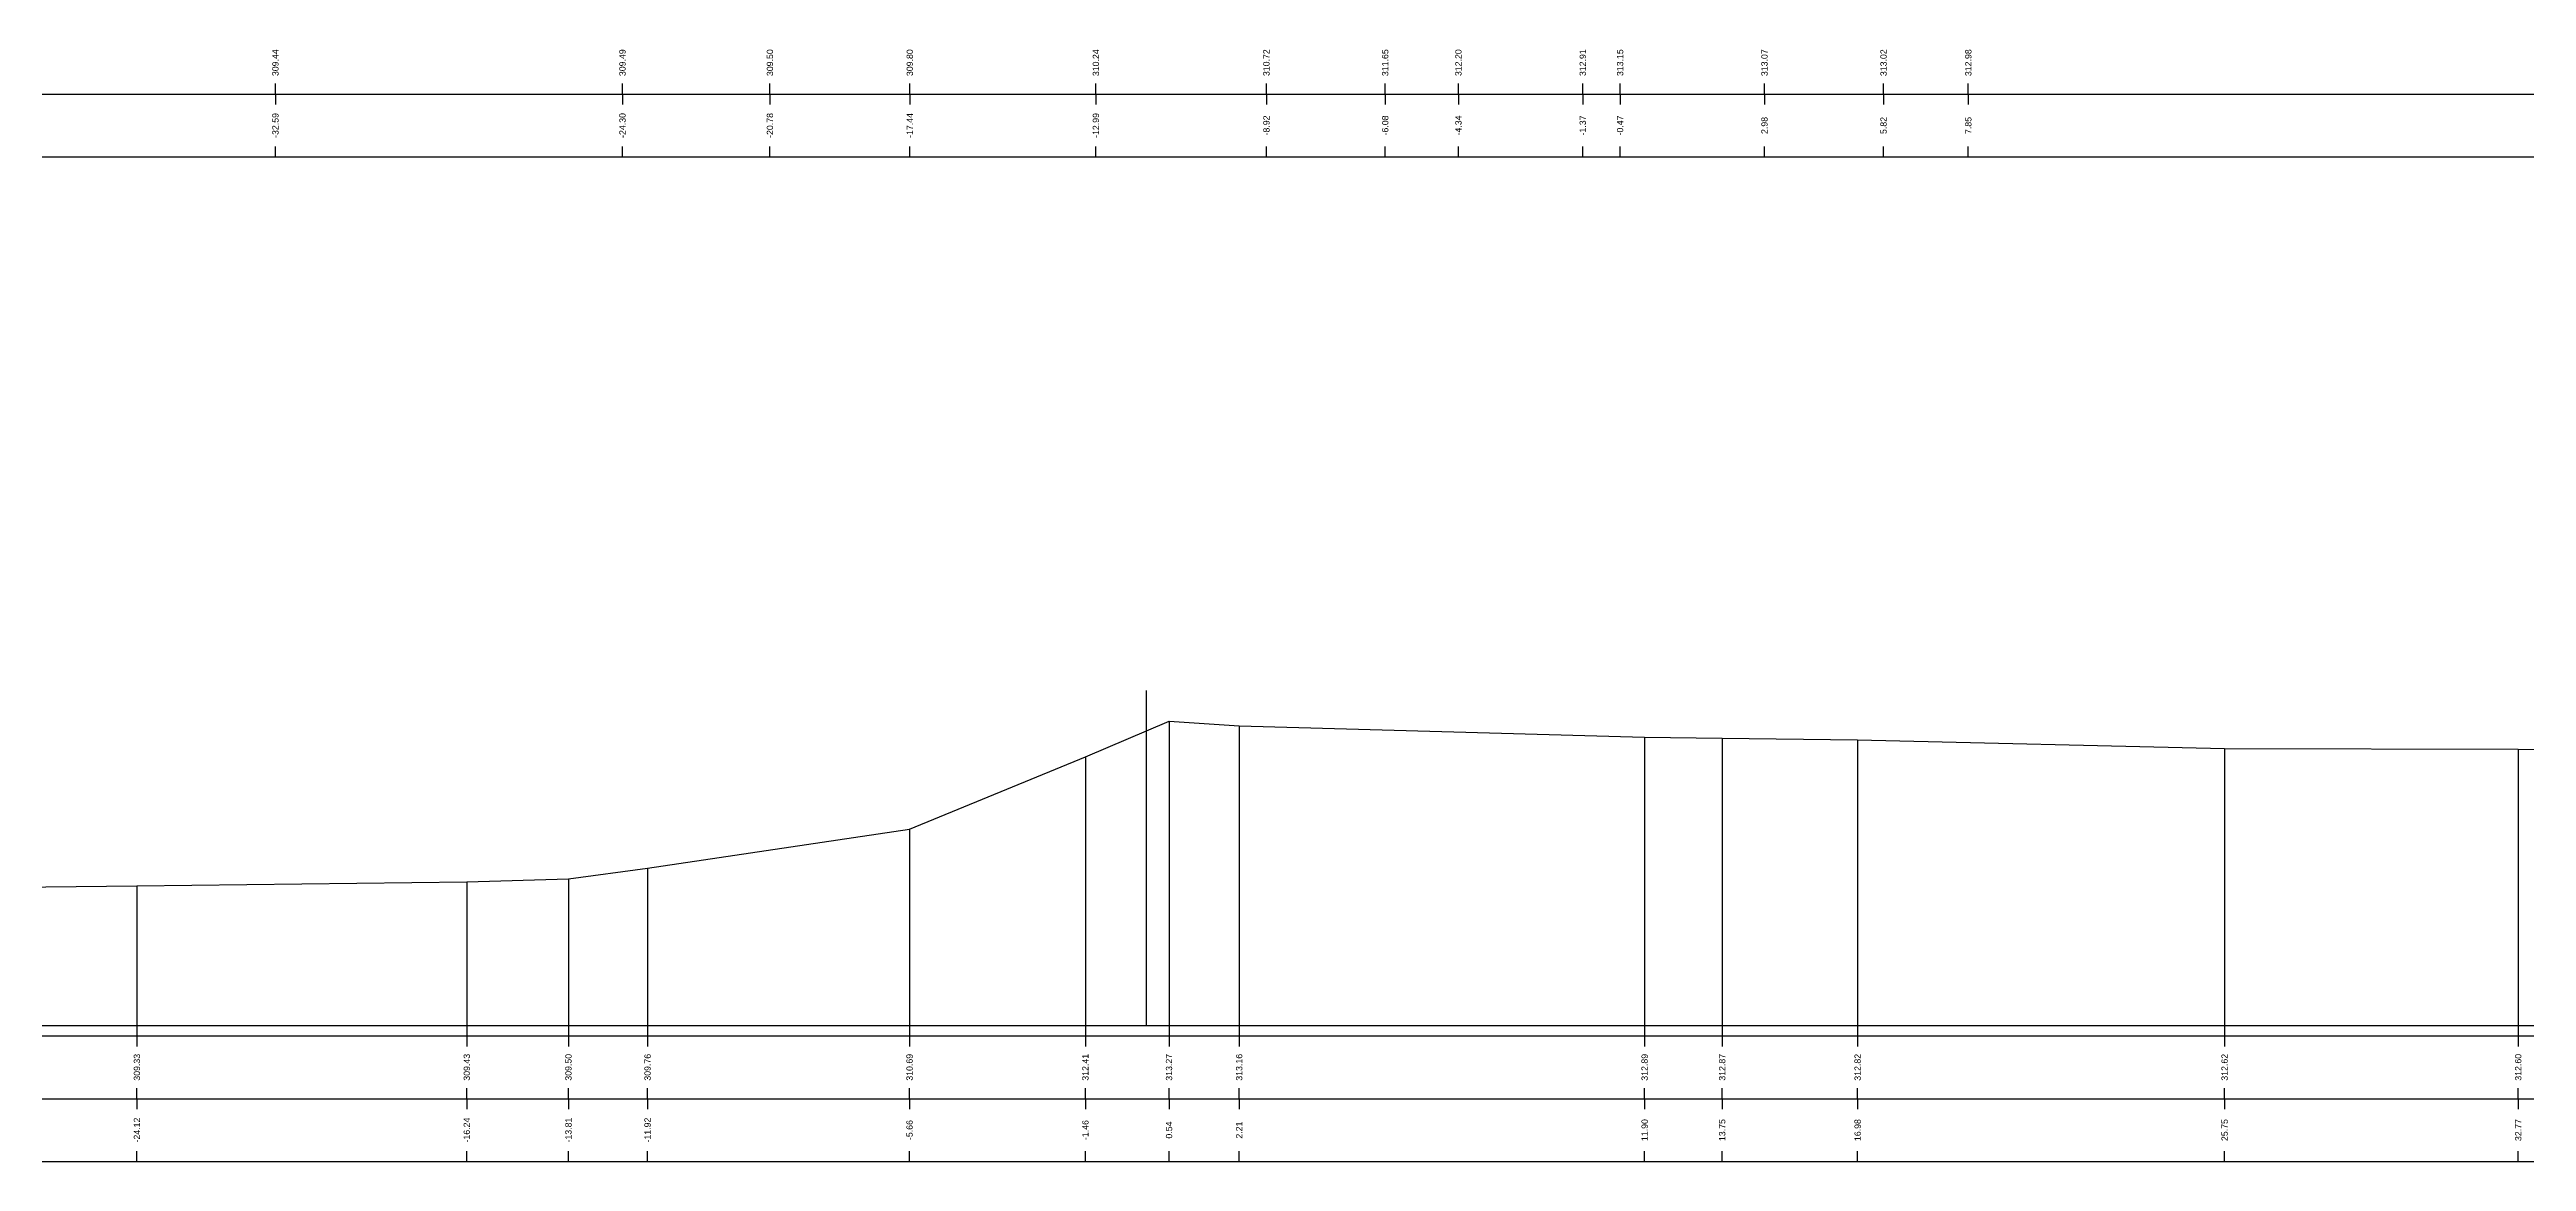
# Model space of a CAD drawing. Header units: millimetres. Extents: x -170 to 301, y 153 to 290.
# Drawn here: x 124.5 to 183.7, y 227.8 to 254.3 of the extents above; entities that cross this region are included whole.
import ezdxf
from ezdxf.enums import TextEntityAlignment as Align

# ---------------------------------------------------------------- set-up
doc = ezdxf.new("R2010")
doc.units = ezdxf.units.MM
doc.styles.get("Standard").update_dxf_attribs({"font": 'arial.ttf'})

msp = doc.modelspace()

# ---------------------------------------------------------------- linework, layer by layer
at = {"layer": 'axis', "color": 1}
msp.add_line((150.751, 231), (150.751, 239), dxfattribs=at)
at = {"layer": 'band'}
for p, q in [((129.941, 253.25), (129.941, 253.5)), ((129.941, 253.25), (129.941, 253)), ((138.231, 253.25), (138.231, 253.5)), ((138.231, 253.25), (138.231, 253)), ((141.754, 253.25), (141.754, 253.5)), ((141.754, 253.25), (141.754, 253)), ((145.094, 253.25), (145.094, 253.5)), ((145.094, 253.25), (145.094, 253)), ((149.54, 253.25), (149.54, 253.5)), ((149.54, 253.25), (149.54, 253)), ((153.613, 253.25), (153.613, 253.5)), ((153.613, 253.25), (153.613, 253)), ((156.451, 253.25), (156.451, 253.5)), ((156.451, 253.25), (156.451, 253)), ((158.199, 253.25), (158.199, 253.5)), ((158.199, 253.25), (158.199, 253)), ((161.169, 253.25), (161.169, 253.5)), ((161.169, 253.25), (161.169, 253)), ((162.061, 253.25), (162.061, 253.5)), ((162.061, 253.25), (162.061, 253)), ((165.51, 253.25), (165.51, 253.5)), ((165.51, 253.25), (165.51, 253)), ((168.354, 253.25), (168.354, 253.5)), ((168.354, 253.25), (168.354, 253)), ((170.38, 253.25), (170.38, 253.5)), ((170.38, 253.25), (170.38, 253)), ((129.941, 251.75), (129.941, 252)), ((138.231, 251.75), (138.231, 252)), ((141.754, 251.75), (141.754, 252)), ((145.094, 251.75), (145.094, 252)), ((149.54, 251.75), (149.54, 252)), ((153.613, 251.75), (153.613, 252)), ((156.451, 251.75), (156.451, 252)), ((158.199, 251.75), (158.199, 252)), ((161.169, 251.75), (161.169, 252)), ((162.061, 251.75), (162.061, 252)), ((165.51, 251.75), (165.51, 252)), ((168.354, 251.75), (168.354, 252)), ((170.38, 251.75), (170.38, 252)), ((126.633, 230.75), (126.633, 230.5)), ((134.512, 230.75), (134.512, 230.5)), ((136.94, 230.75), (136.94, 230.5)), ((138.831, 230.75), (138.831, 230.5)), ((145.089, 230.75), (145.089, 230.5)), ((149.289, 230.75), (149.289, 230.5)), ((151.287, 230.75), (151.287, 230.5)), ((152.962, 230.75), (152.962, 230.5)), ((162.648, 230.75), (162.648, 230.5)), ((164.501, 230.75), (164.501, 230.5)), ((167.736, 230.75), (167.736, 230.5)), ((176.502, 230.75), (176.502, 230.5)), ((183.516, 230.75), (183.516, 230.5)), ((126.633, 229.25), (126.633, 229.5)), ((126.633, 229.25), (126.633, 229)), ((134.512, 229.25), (134.512, 229.5)), ((134.512, 229.25), (134.512, 229)), ((136.94, 229.25), (136.94, 229.5)), ((136.94, 229.25), (136.94, 229)), ((138.831, 229.25), (138.831, 229.5)), ((138.831, 229.25), (138.831, 229)), ((145.089, 229.25), (145.089, 229.5)), ((145.089, 229.25), (145.089, 229)), ((149.289, 229.25), (149.289, 229.5)), ((149.289, 229.25), (149.289, 229)), ((151.287, 229.25), (151.287, 229.5)), ((151.287, 229.25), (151.287, 229)), ((152.962, 229.25), (152.962, 229.5)), ((152.962, 229.25), (152.962, 229)), ((162.648, 229.25), (162.648, 229.5)), ((162.648, 229.25), (162.648, 229)), ((164.501, 229.25), (164.501, 229.5)), ((164.501, 229.25), (164.501, 229)), ((167.736, 229.25), (167.736, 229.5)), ((167.736, 229.25), (167.736, 229)), ((176.502, 229.25), (176.502, 229.5)), ((176.502, 229.25), (176.502, 229)), ((183.516, 229.25), (183.516, 229.5)), ((183.516, 229.25), (183.516, 229)), ((126.633, 227.75), (126.633, 228)), ((134.512, 227.75), (134.512, 228)), ((136.94, 227.75), (136.94, 228)), ((138.831, 227.75), (138.831, 228)), ((145.089, 227.75), (145.089, 228)), ((149.289, 227.75), (149.289, 228)), ((151.287, 227.75), (151.287, 228)), ((152.962, 227.75), (152.962, 228)), ((162.648, 227.75), (162.648, 228)), ((164.501, 227.75), (164.501, 228)), ((167.736, 227.75), (167.736, 228)), ((176.502, 227.75), (176.502, 228)), ((183.516, 227.75), (183.516, 228))]:
    msp.add_line(p, q, dxfattribs=at)
at = {"layer": 'frame'}
for p, q in [((-170.035, 253.25), (264.223, 253.25)), ((-170.035, 251.75), (264.223, 251.75)), ((-158.251, 230.75), (260.32, 230.75)), ((-150.751, 231), (260.32, 231)), ((-158.251, 229.25), (260.32, 229.25)), ((-158.251, 227.75), (260.32, 227.75))]:
    msp.add_line(p, q, dxfattribs=at)
at = {"layer": 'marker', "color": 253}
for p, q in [((151.287, 238.272), (151.287, 231)), ((152.962, 238.158), (152.962, 231)), ((162.648, 237.89), (162.648, 231)), ((164.501, 237.866), (164.501, 231)), ((149.289, 237.414), (149.289, 231)), ((167.736, 237.822), (167.736, 231)), ((176.502, 237.616), (176.502, 231)), ((183.516, 237.601), (183.516, 231)), ((145.089, 235.688), (145.089, 231)), ((126.633, 234.333), (126.633, 231)), ((134.512, 234.434), (134.512, 231)), ((136.94, 234.5), (136.94, 231)), ((138.831, 234.758), (138.831, 231)), ((126.633, 231), (126.633, 230.75)), ((134.512, 231), (134.512, 230.75)), ((136.94, 231), (136.94, 230.75)), ((138.831, 231), (138.831, 230.75)), ((145.089, 231), (145.089, 230.75)), ((149.289, 231), (149.289, 230.75)), ((151.287, 231), (151.287, 230.75)), ((152.962, 231), (152.962, 230.75)), ((162.648, 231), (162.648, 230.75)), ((164.501, 231), (164.501, 230.75)), ((167.736, 231), (167.736, 230.75)), ((176.502, 231), (176.502, 230.75)), ((183.516, 231), (183.516, 230.75))]:
    msp.add_line(p, q, dxfattribs=at)
at = {"layer": 'profile'}
msp.add_lwpolyline([(60.247, 233.493), (67.382, 233.575), (75.176, 233.655), (78.611, 233.712), (89.372, 233.804), (91.323, 233.824), (91.824, 233.83), (104.648, 234.027), (107.759, 234.061), (120.837, 234.27), (126.633, 234.333), (134.512, 234.434), (136.94, 234.5), (138.831, 234.758), (145.089, 235.688), (149.289, 237.414), (151.287, 238.272), (152.962, 238.158), (162.648, 237.89), (164.501, 237.866), (167.736, 237.822), (176.502, 237.616), (183.516, 237.601), (190.539, 237.51)], dxfattribs=at)

# ---------------------------------------------------------------- texts
for s, p in [('309.44', (129.941, 254)), ('309.49', (138.231, 254)), ('309.50', (141.754, 254)), ('309.80', (145.094, 254)), ('310.24', (149.54, 254)), ('310.72', (153.613, 254)), ('311.65', (156.451, 254)), ('312.20', (158.199, 254)), ('312.91', (161.169, 254)), ('313.15', (162.061, 254)), ('313.07', (165.51, 254)), ('313.02', (168.354, 254)), ('312.98', (170.38, 254)), ('-32.59', (129.941, 252.5)), ('-24.30', (138.231, 252.5)), ('-20.78', (141.754, 252.5)), ('-17.44', (145.094, 252.5)), ('-12.99', (149.54, 252.5)), ('-8.92', (153.613, 252.5)), ('-6.08', (156.451, 252.5)), ('-4.34', (158.199, 252.5)), ('-1.37', (161.169, 252.5)), ('-0.47', (162.061, 252.5)), ('2.98', (165.51, 252.5)), ('5.82', (168.354, 252.5)), ('7.85', (170.38, 252.5)), ('309.33', (126.633, 230)), ('309.43', (134.512, 230)), ('309.50', (136.94, 230)), ('309.76', (138.831, 230)), ('310.69', (145.089, 230)), ('312.41', (149.289, 230)), ('313.27', (151.287, 230)), ('313.16', (152.962, 230)), ('312.89', (162.648, 230)), ('312.87', (164.501, 230)), ('312.82', (167.736, 230)), ('312.62', (176.502, 230)), ('312.60', (183.516, 230)), ('-24.12', (126.633, 228.5)), ('-16.24', (134.512, 228.5)), ('-13.81', (136.94, 228.5)), ('-11.92', (138.831, 228.5)), ('-5.66', (145.089, 228.5)), ('-1.46', (149.289, 228.5)), ('0.54', (151.287, 228.5)), ('2.21', (152.962, 228.5)), ('11.90', (162.648, 228.5)), ('13.75', (164.501, 228.5)), ('16.98', (167.736, 228.5)), ('25.75', (176.502, 228.5)), ('32.77', (183.516, 228.5))]:
    msp.add_text(s, height=0.15, rotation=90).set_placement(p, align=Align.MIDDLE)

doc.saveas('drawing.dxf')
